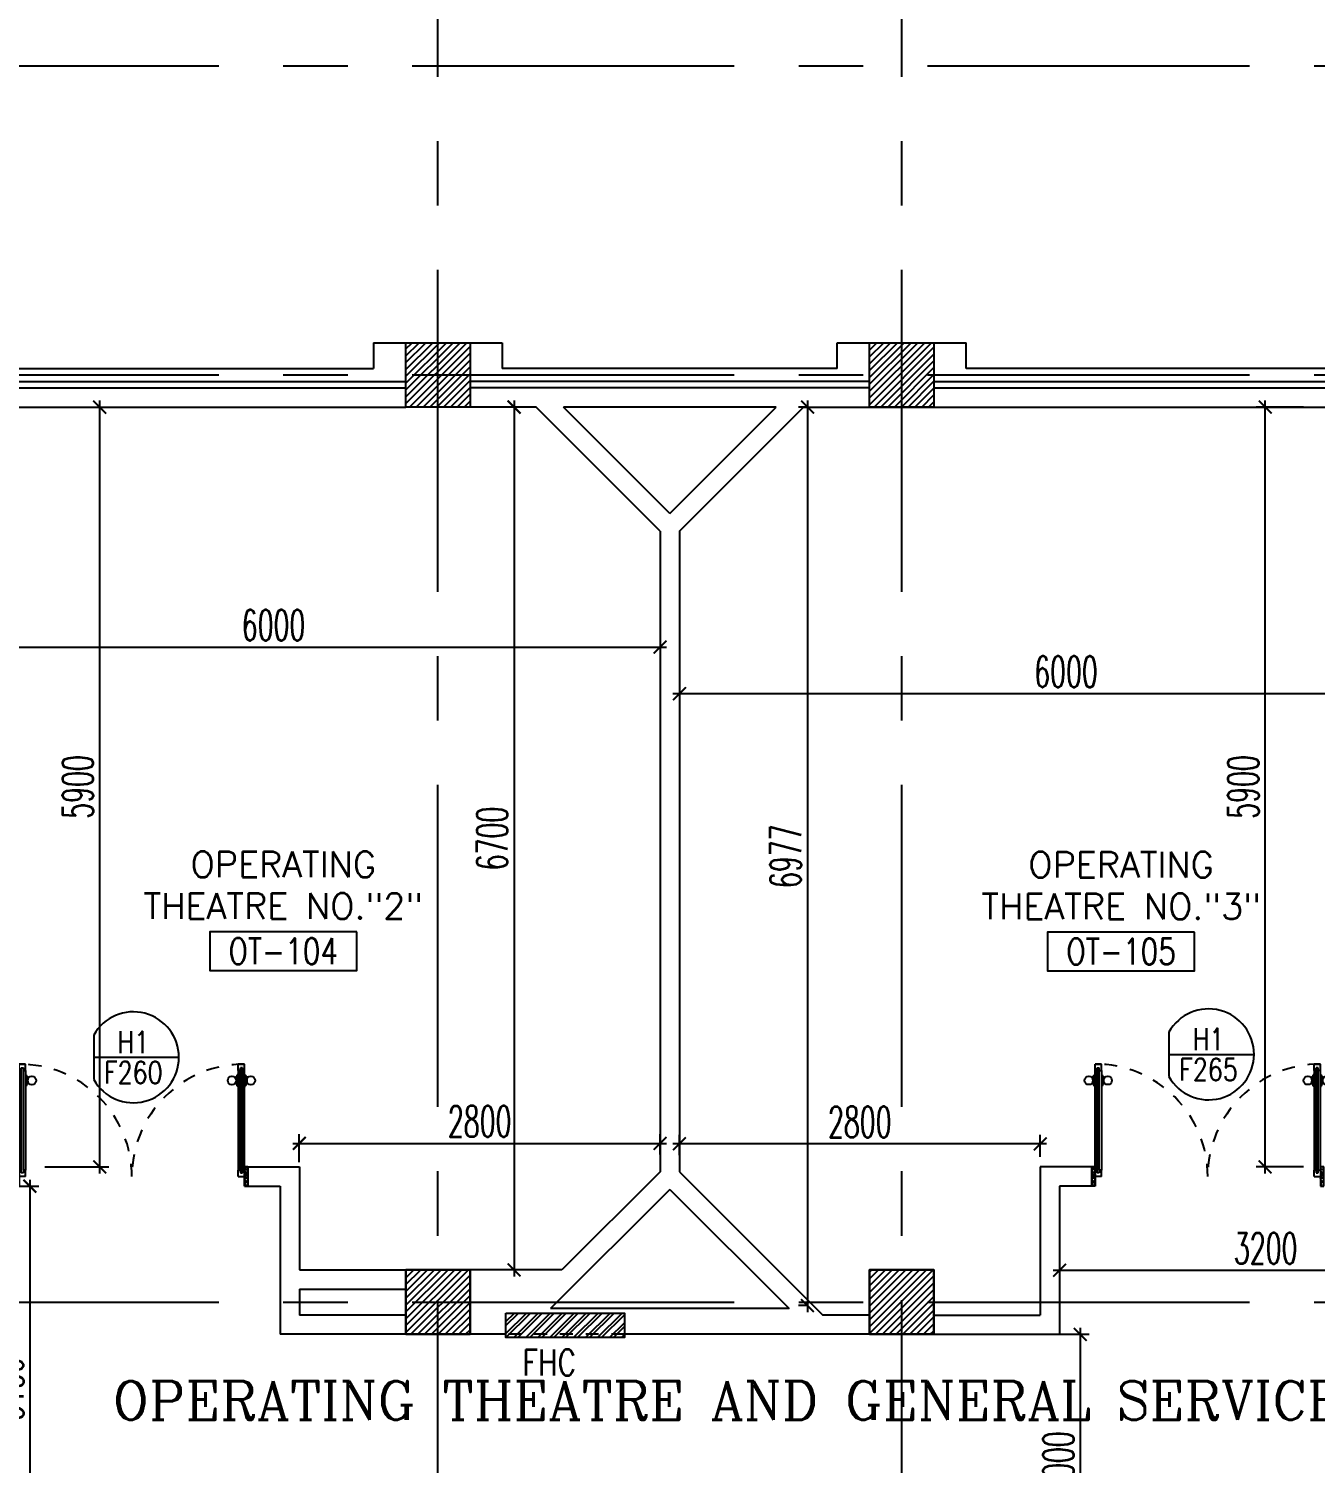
# Model space of a CAD drawing. Extents: x 275967.8 to 276060, y 57291.9 to 57371.4.
# Drawn here: x 275989.56 to 275999.54, y 57349.13 to 57360.27 of the extents above; entities that cross this region are included whole.
import ezdxf
from ezdxf.enums import TextEntityAlignment as Align

# ---------------------------------------------------------------- set-up
doc = ezdxf.new("R2010")
doc.units = 0
doc.header["$MEASUREMENT"] = 0
doc.header["$PDMODE"] = 34
doc.linetypes.add('CENTERX2', pattern=[4, 2.5, -0.5, 0.5, -0.5])
doc.linetypes.add('HIDDEN', pattern=[0.375, 0.25, -0.125])
doc.layers.get('0').update_dxf_attribs({"linetype": 'CONTINUOUS'})
doc.layers.get('DEFPOINTS').update_dxf_attribs({"linetype": 'CONTINUOUS'})
for name, color, linetype in [('AX-DIM', 4, 'CONTINUOUS'), ('AXES', 11, 'CENTERX2'), ('COL', 5, 'CONTINUOUS'), ('DIM', 4, 'CONTINUOUS'), ('DOOR', 7, 'CONTINUOUS'), ('DOOR-CR', 2, 'CONTINUOUS'), ('DOOR-NO', 3, 'CONTINUOUS'), ('FHC', 2, 'CONTINUOUS'), ('HAT', 8, 'CONTINUOUS'), ('INSUL', 4, 'CONTINUOUS'), ('RM-BOX', 4, 'CONTINUOUS'), ('RM-NAME', 2, 'CONTINUOUS'), ('RM-NO', 2, 'CONTINUOUS'), ('WALL', 2, 'CONTINUOUS')]:
    doc.layers.add(name, color=color, linetype=linetype)
doc.styles.add('ROMANC', font='romanc', dxfattribs={"height": 0.1})
doc.styles.add('ROMANS', font='ROMANS.shx', dxfattribs={"width": 0.6})
doc.dimstyles.new('STANDARD in', dxfattribs={"dimtxt": 0.24, "dimasz": 0.1, "dimexe": 0.07, "dimexo": 0.05, "dimgap": 0.05, "dimtad": 1, "dimdec": 0, "dimlfac": 1000, "dimzin": 0, "dimdsep": 46, "dimtxsty": 'ROMANS', "dimblk": 'ARCHTICK', "dimcen": 0.05, "dimdle": 0.05, "dimclrd": 4, "dimclre": 4, "dimclrt": 2, "dimadec": 0, "dimazin": 0, "dimtfac": 1, "dimtdec": 0, "dimtmove": 2, "dimatfit": 3, "dimfxl": 0, "dimtolj": 1, "dimtzin": 0, "dimarcsym": 0})

# ---------------------------------------------------------------- blocks, each defined once
blk = doc.blocks.new('*X59')
at = {"color": 0}
for p, q in [((42139, 169896), (42633, 170390)), ((42139, 169949), (42580, 170390)), ((42139, 170002), (42527, 170390)), ((42139, 170055), (42474, 170390)), ((42139, 170108), (42421, 170390)), ((42139, 170161), (42368, 170390)), ((42139, 170214), (42315, 170390)), ((42139, 170267), (42262, 170390)), ((42139, 170320), (42209, 170390)), ((42139, 170373), (42156, 170390)), ((42186, 169890), (42639, 170343)), ((42239, 169890), (42639, 170290)), ((42292, 169890), (42639, 170237)), ((42345, 169890), (42639, 170184)), ((42398, 169890), (42639, 170131)), ((42451, 169890), (42639, 170078)), ((42504, 169890), (42639, 170025)), ((42557, 169890), (42639, 169971)), ((42611, 169890), (42639, 169918))]:
    blk.add_line(p, q, dxfattribs=at)
blk = doc.blocks.new('*X58')
at = {"color": 0}
for p, q in [((38539, 169902), (39027, 170390)), ((38539, 169955), (38974, 170390)), ((38539, 170008), (38921, 170390)), ((38539, 170061), (38868, 170390)), ((38539, 170114), (38815, 170390)), ((38539, 170167), (38762, 170390)), ((38539, 170220), (38709, 170390)), ((38539, 170273), (38656, 170390)), ((38539, 170326), (38603, 170390)), ((38539, 170379), (38550, 170390)), ((38580, 169890), (39039, 170349)), ((38633, 169890), (39039, 170296)), ((38686, 169890), (39039, 170243)), ((38739, 169890), (39039, 170190)), ((38792, 169890), (39039, 170137)), ((38845, 169890), (39039, 170084)), ((38898, 169890), (39039, 170031)), ((38951, 169890), (39039, 169978)), ((39004, 169890), (39039, 169925))]:
    blk.add_line(p, q, dxfattribs=at)
blk = doc.blocks.new('*X54')
at = {"color": 0}
for p, q in [((42139, 177108), (42621, 177590)), ((42139, 177161), (42568, 177590)), ((42139, 177214), (42515, 177590)), ((42139, 177267), (42462, 177590)), ((42139, 177320), (42409, 177590)), ((42139, 177373), (42356, 177590)), ((42139, 177426), (42303, 177590)), ((42139, 177479), (42249, 177590)), ((42139, 177532), (42196, 177590)), ((42139, 177586), (42143, 177590)), ((42174, 177090), (42639, 177555)), ((42227, 177090), (42639, 177502)), ((42280, 177090), (42639, 177449)), ((42333, 177090), (42639, 177396)), ((42386, 177090), (42639, 177343)), ((42439, 177090), (42639, 177290)), ((42492, 177090), (42639, 177237)), ((42545, 177090), (42639, 177184)), ((42598, 177090), (42639, 177131))]:
    blk.add_line(p, q, dxfattribs=at)
blk = doc.blocks.new('*X53')
at = {"color": 0}
for p, q in [((38539, 177114), (39014, 177590)), ((38539, 177168), (38961, 177590)), ((38539, 177221), (38908, 177590)), ((38539, 177274), (38855, 177590)), ((38539, 177327), (38802, 177590)), ((38539, 177380), (38749, 177590)), ((38539, 177433), (38696, 177590)), ((38539, 177486), (38643, 177590)), ((38539, 177539), (38590, 177590)), ((38568, 177090), (39039, 177561)), ((38621, 177090), (39039, 177508)), ((38674, 177090), (39039, 177455)), ((38727, 177090), (39039, 177402)), ((38780, 177090), (39039, 177349)), ((38833, 177090), (39039, 177296)), ((38886, 177090), (39039, 177243)), ((38939, 177090), (39039, 177190)), ((38992, 177090), (39039, 177137))]:
    blk.add_line(p, q, dxfattribs=at)
blk = doc.blocks.new('RM1')
at = {"layer": 'RM-BOX'}
blk.add_lwpolyline([(570, -200), (-570, -200), (-570, -500), (570, -500)], close=True, dxfattribs=at)
at = {"layer": 'RM-NAME', "style": 'ROMANS'}
for tag, p in [('ROOMNAME1', (0, 324)), ('ROOMNAME2', (0, 0))]:
    blk.add_attdef(tag, text='', height=200, dxfattribs=at).set_placement(p, align=Align.MIDDLE)
at = {"layer": 'RM-NO', "style": 'ROMANS', "width": 0.8}
blk.add_attdef('ROOMNO', text='', height=200, dxfattribs=at).set_placement((0, -350), align=Align.MIDDLE)
blk = doc.blocks.new('COL50')
at = {"layer": 'COL'}
blk.add_lwpolyline([(-250, 250), (-250, -250), (250, -250), (250, 250)], close=True, dxfattribs=at)
blk = doc.blocks.new('_ARCHTICK')
at = {"color": 0, "linetype": 'ByBlock', "const_width": 0.15}
blk.add_lwpolyline([(-0.5, -0.5), (0.5, 0.5)], dxfattribs=at)
blk = doc.blocks.new('*D614')
at = {"layer": 'AX-DIM', "color": 4, "lineweight": -2, "ltscale": 0.3}
for p, q in [((276003.821, 57367.858), (275969.799, 57367.858)), ((275969.869, 57357.783), (275969.869, 57367.908)), ((275970.519, 57357.833), (275969.799, 57357.833))]:
    blk.add_line(p, q, dxfattribs=at)
at = {"layer": 'DEFPOINTS', "color": 0, "ltscale": 0.3}
for p in [(275969.869, 57367.858), (276003.871, 57367.858), (275970.569, 57357.833)]:
    blk.add_point(p, dxfattribs=at)
at = {"layer": 'AX-DIM', "color": 4, "lineweight": -2, "ltscale": 0.3, "xscale": 0.1, "yscale": 0.1, "zscale": 0.1}
for p, rotation in [((275969.869, 57367.858), 90), ((275969.869, 57357.833), 270)]:
    blk.add_blockref('_ARCHTICK', p, dxfattribs=dict(at, rotation=rotation))
at = {"layer": 'AX-DIM', "color": 2, "ltscale": 0.3, "insert": (275969.699, 57362.845), "char_height": 0.24, "attachment_point": 5, "rotation": 90, "style": 'ROMANS'}
blk.add_mtext('\\A1;10025', dxfattribs=at)
blk = doc.blocks.new('DD1')
at = {"layer": 'DOOR-CR'}
blk.add_line((-308, 0), (353, 0), dxfattribs=at)
blk.add_lwpolyline([(-308, -173, 3.820224), (-308, 173)], format="xyb", close=True, dxfattribs=at)
at = {"layer": 'DOOR-NO', "color": 255, "style": 'ROMANS', "width": 0.8}
for tag, p in [('G', (0, 184)), ('000', (0, -141))]:
    blk.add_attdef(tag, text='', height=204, dxfattribs=at).set_placement(p, align=Align.MIDDLE)
blk = doc.blocks.new('D1')
at = {"layer": 'DOOR', "color": 0, "linetype": 'ByBlock'}
for p, q in [((25, 949), (75, 949)), ((75, 949), (25, 949)), ((25, 899), (25, 949)), ((25, 899), (42, 899)), ((42, 919), (58, 919)), ((42, 899), (42, 919)), ((58, 899), (58, 919)), ((58, 899), (75, 899)), ((75, 899), (75, 949)), ((1775, 949), (1725, 949)), ((1725, 949), (1775, 949)), ((1725, 899), (1725, 949)), ((1742, 899), (1725, 899)), ((1758, 919), (1742, 919)), ((1742, 899), (1742, 919)), ((1758, 899), (1758, 919)), ((1775, 899), (1758, 899)), ((1775, 899), (1775, 949)), ((18, 854), (9, 854)), ((9, 854), (9, 789)), ((18, 789), (9, 789)), ((25, 866), (18, 866)), ((18, 776), (18, 866)), ((18, 854), (18, 789)), ((75, 866), (82, 866)), ((82, 776), (82, 866)), ((82, 854), (91, 854)), ((82, 854), (82, 789)), ((82, 789), (91, 789)), ((91, 854), (91, 789)), ((1718, 854), (1709, 854)), ((1709, 854), (1709, 789)), ((1718, 789), (1709, 789)), ((1725, 866), (1718, 866)), ((1718, 776), (1718, 866)), ((1718, 854), (1718, 789)), ((1775, 866), (1782, 866)), ((1782, 776), (1782, 866)), ((1782, 854), (1791, 854)), ((1782, 854), (1782, 789)), ((1782, 789), (1791, 789)), ((1791, 854), (1791, 789)), ((25, 776), (18, 776)), ((75, 776), (82, 776)), ((1725, 776), (1718, 776)), ((1775, 776), (1782, 776)), ((0, 0), (0, 150)), ((0, 150), (25, 150)), ((25, 150), (25, 0)), ((42, 125), (25, 125)), ((25, 125), (25, 75)), ((42, 105), (42, 125)), ((75, 125), (58, 125)), ((58, 125), (58, 105)), ((75, 75), (75, 125)), ((1725, 125), (1742, 125)), ((1725, 75), (1725, 125)), ((1742, 125), (1742, 105)), ((1758, 125), (1775, 125)), ((1758, 105), (1758, 125)), ((1800, 150), (1775, 150)), ((1775, 150), (1775, 0)), ((1775, 125), (1775, 75)), ((1800, 0), (1800, 150)), ((25, 0), (0, 0)), ((75, 75), (25, 75)), ((58, 105), (42, 105)), ((1725, 75), (1775, 75)), ((1742, 105), (1758, 105)), ((1775, 0), (1800, 0))]:
    blk.add_line(p, q, dxfattribs=at)
at = {"layer": 'DOOR', "linetype": 'ByBlock'}
for p, q in [((25, 125), (25, 899)), ((42, 125), (42, 899)), ((58, 125), (58, 899)), ((75, 899), (75, 125)), ((1725, 899), (1725, 125)), ((1742, 125), (1742, 899)), ((1758, 125), (1758, 899)), ((1775, 125), (1775, 899))]:
    blk.add_line(p, q, dxfattribs=at)
at = {"layer": 'DOOR', "color": 9, "linetype": 'ByBlock'}
for p, q in [((25, 57), (0, 114)), ((1775, 57), (1800, 114)), ((25, 20), (0, 40)), ((1775, 20), (1800, 40))]:
    blk.add_line(p, q, dxfattribs=at)
at = {"layer": 'DOOR', "color": 0, "linetype": 'ByBlock'}
for centre in [(-24, 821), (124, 821), (1676, 821), (1824, 821)]:
    blk.add_circle(centre, 32.4, dxfattribs=at)
at = {"layer": 'DOOR', "linetype": 'HIDDEN', "ltscale": 0.5}
for centre, start, end in [((28, 76), 359.9293, 90.1644), ((1772, 76), 89.8356, 180.0707)]:
    blk.add_arc(centre, 872, start, end, dxfattribs=at)
at = {"layer": 'DOOR', "color": 9, "linetype": 'ByBlock'}
for centre, radius, start, end in [((50, 0), 154, 103.7142, 108.8947), ((50, 0), 134, 100.72, 111.8402), ((50, 0), 114, 102.6226, 115.9162), ((1750, 0), 134, 68.1598, 79.28), ((1750, 0), 114, 64.0838, 77.3774), ((1750, 0), 154, 71.1053, 76.2858), ((50, 0), 94.4, 105.3566, 121.9818), ((50, 0), 74.4, 109.6341, 132.2236), ((50, 0), 54.4, 117.3576, 156.7926), ((50, 0), 34.4, 136.6107, 180), ((1750, 0), 94.4, 58.0182, 74.6434), ((1750, 0), 74.4, 47.7764, 70.3659), ((1750, 0), 54.4, 23.2074, 62.6424), ((1750, 0), 34.4, 0, 43.3893)]:
    blk.add_arc(centre, radius, start, end, dxfattribs=at)
blk = doc.blocks.new('*D598')
at = {"layer": 'DEFPOINTS', "color": 0, "linetype": 'ByBlock', "ltscale": 0.3}
for p in [(275994.46, 57355.826), (275988.46, 57355.67), (275994.46, 57355.47)]:
    blk.add_point(p, dxfattribs=at)
at = {"layer": 'DIM', "color": 4, "linetype": 'ByBlock', "lineweight": -2, "ltscale": 0.3}
for p, q in [((275994.46, 57355.776), (275994.46, 57355.4)), ((275988.46, 57355.62), (275988.46, 57355.4)), ((275988.41, 57355.47), (275994.51, 57355.47))]:
    blk.add_line(p, q, dxfattribs=at)
at = {"layer": 'DIM', "color": 4, "linetype": 'ByBlock', "lineweight": -2, "ltscale": 0.3, "xscale": 0.1, "yscale": 0.1, "zscale": 0.1, "rotation": 180}
blk.add_blockref('_ARCHTICK', (275988.46, 57355.47), dxfattribs=at)
at = {"layer": 'DIM', "color": 4, "linetype": 'ByBlock', "lineweight": -2, "ltscale": 0.3, "xscale": 0.1, "yscale": 0.1, "zscale": 0.1}
blk.add_blockref('_ARCHTICK', (275994.46, 57355.47), dxfattribs=at)
at = {"layer": 'DIM', "color": 2, "linetype": 'ByBlock', "ltscale": 0.3, "insert": (275991.46, 57355.64), "char_height": 0.24, "attachment_point": 5, "style": 'ROMANS'}
blk.add_mtext('\\A1;6000', dxfattribs=at)
blk = doc.blocks.new('*D597')
at = {"layer": 'DEFPOINTS', "color": 0, "linetype": 'ByBlock', "ltscale": 0.3}
for p in [(275993.351, 57357.333), (275993.327, 57350.633), (275993.351, 57350.633)]:
    blk.add_point(p, dxfattribs=at)
at = {"layer": 'DIM', "color": 4, "linetype": 'ByBlock', "lineweight": -2, "ltscale": 0.3}
for p, q in [((275993.327, 57357.383), (275993.327, 57350.583)), ((275993.301, 57357.333), (275993.257, 57357.333)), ((275993.301, 57350.633), (275993.257, 57350.633))]:
    blk.add_line(p, q, dxfattribs=at)
at = {"layer": 'DIM', "color": 4, "linetype": 'ByBlock', "lineweight": -2, "ltscale": 0.3, "xscale": 0.1, "yscale": 0.1, "zscale": 0.1}
for p, rotation in [((275993.327, 57357.333), 90), ((275993.327, 57350.633), 270)]:
    blk.add_blockref('_ARCHTICK', p, dxfattribs=dict(at, rotation=rotation))
at = {"layer": 'DIM', "color": 2, "linetype": 'ByBlock', "ltscale": 0.3, "insert": (275993.157, 57353.983), "char_height": 0.24, "attachment_point": 5, "rotation": 90, "style": 'ROMANS'}
blk.add_mtext('\\A1;6700', dxfattribs=at)
blk = doc.blocks.new('*D596')
at = {"layer": 'DEFPOINTS', "color": 0, "linetype": 'ByBlock', "ltscale": 0.3}
for p in [(275994.46, 57351.616), (275994.46, 57351.479), (275991.66, 57351.421)]:
    blk.add_point(p, dxfattribs=at)
at = {"layer": 'DIM', "color": 4, "linetype": 'ByBlock', "lineweight": -2, "ltscale": 0.3}
for p, q in [((275991.66, 57351.471), (275991.66, 57351.686)), ((275994.46, 57351.529), (275994.46, 57351.686)), ((275991.61, 57351.616), (275994.51, 57351.616))]:
    blk.add_line(p, q, dxfattribs=at)
at = {"layer": 'DIM', "color": 4, "linetype": 'ByBlock', "lineweight": -2, "ltscale": 0.3, "xscale": 0.1, "yscale": 0.1, "zscale": 0.1, "rotation": 180}
blk.add_blockref('_ARCHTICK', (275991.66, 57351.616), dxfattribs=at)
at = {"layer": 'DIM', "color": 4, "linetype": 'ByBlock', "lineweight": -2, "ltscale": 0.3, "xscale": 0.1, "yscale": 0.1, "zscale": 0.1}
blk.add_blockref('_ARCHTICK', (275994.46, 57351.616), dxfattribs=at)
at = {"layer": 'DIM', "color": 2, "linetype": 'ByBlock', "ltscale": 0.3, "insert": (275993.06, 57351.786), "char_height": 0.24, "attachment_point": 5, "style": 'ROMANS'}
blk.add_mtext('\\A1;2800', dxfattribs=at)
blk = doc.blocks.new('*D595')
at = {"layer": 'DEFPOINTS', "color": 0, "linetype": 'ByBlock', "ltscale": 0.3}
for p in [(275989.649, 57357.333), (275990.111, 57357.333), (275989.634, 57351.433)]:
    blk.add_point(p, dxfattribs=at)
at = {"layer": 'DIM', "color": 4, "linetype": 'ByBlock', "lineweight": -2, "ltscale": 0.3}
for p, q in [((275990.111, 57351.383), (275990.111, 57357.383)), ((275989.699, 57357.333), (275990.181, 57357.333)), ((275989.684, 57351.433), (275990.181, 57351.433))]:
    blk.add_line(p, q, dxfattribs=at)
at = {"layer": 'DIM', "color": 4, "linetype": 'ByBlock', "lineweight": -2, "ltscale": 0.3, "xscale": 0.1, "yscale": 0.1, "zscale": 0.1}
for p, rotation in [((275990.111, 57357.333), 90), ((275990.111, 57351.433), 270)]:
    blk.add_blockref('_ARCHTICK', p, dxfattribs=dict(at, rotation=rotation))
at = {"layer": 'DIM', "color": 2, "linetype": 'ByBlock', "ltscale": 0.3, "insert": (275989.941, 57354.383), "char_height": 0.24, "attachment_point": 5, "rotation": 90, "style": 'ROMANS'}
blk.add_mtext('\\A1;5900', dxfattribs=at)
blk = doc.blocks.new('*D594')
at = {"layer": 'DEFPOINTS', "color": 0, "linetype": 'ByBlock', "ltscale": 0.3}
for p in [(275994.61, 57355.968), (276000.61, 57355.618), (276000.61, 57355.108)]:
    blk.add_point(p, dxfattribs=at)
at = {"layer": 'DIM', "color": 4, "linetype": 'ByBlock', "lineweight": -2, "ltscale": 0.3}
for p, q in [((275994.61, 57355.918), (275994.61, 57355.038)), ((276000.61, 57355.568), (276000.61, 57355.038)), ((275994.56, 57355.108), (276000.66, 57355.108))]:
    blk.add_line(p, q, dxfattribs=at)
at = {"layer": 'DIM', "color": 4, "linetype": 'ByBlock', "lineweight": -2, "ltscale": 0.3, "xscale": 0.1, "yscale": 0.1, "zscale": 0.1, "rotation": 180}
blk.add_blockref('_ARCHTICK', (275994.61, 57355.108), dxfattribs=at)
at = {"layer": 'DIM', "color": 4, "linetype": 'ByBlock', "lineweight": -2, "ltscale": 0.3, "xscale": 0.1, "yscale": 0.1, "zscale": 0.1}
blk.add_blockref('_ARCHTICK', (276000.61, 57355.108), dxfattribs=at)
at = {"layer": 'DIM', "color": 2, "linetype": 'ByBlock', "ltscale": 0.3, "insert": (275997.61, 57355.278), "char_height": 0.24, "attachment_point": 5, "style": 'ROMANS'}
blk.add_mtext('\\A1;6000', dxfattribs=at)
blk = doc.blocks.new('*D593')
at = {"layer": 'DEFPOINTS', "color": 0, "linetype": 'ByBlock', "ltscale": 0.3}
for p in [(275995.649, 57357.333), (275995.604, 57350.356), (275995.649, 57350.356)]:
    blk.add_point(p, dxfattribs=at)
at = {"layer": 'DIM', "color": 4, "linetype": 'ByBlock', "lineweight": -2, "ltscale": 0.3}
for p, q in [((275995.604, 57357.383), (275995.604, 57350.306)), ((275995.599, 57357.333), (275995.534, 57357.333)), ((275995.599, 57350.356), (275995.534, 57350.356))]:
    blk.add_line(p, q, dxfattribs=at)
at = {"layer": 'DIM', "color": 4, "linetype": 'ByBlock', "lineweight": -2, "ltscale": 0.3, "xscale": 0.1, "yscale": 0.1, "zscale": 0.1}
for p, rotation in [((275995.604, 57357.333), 90), ((275995.604, 57350.356), 270)]:
    blk.add_blockref('_ARCHTICK', p, dxfattribs=dict(at, rotation=rotation))
at = {"layer": 'DIM', "color": 2, "linetype": 'ByBlock', "ltscale": 0.3, "insert": (275995.434, 57353.845), "char_height": 0.24, "attachment_point": 5, "rotation": 90, "style": 'ROMANS'}
blk.add_mtext('\\A1;6977', dxfattribs=at)
blk = doc.blocks.new('*D592')
at = {"layer": 'DEFPOINTS', "color": 0, "linetype": 'ByBlock', "ltscale": 0.3}
for p in [(275999.156, 57357.333), (275999.504, 57357.333), (275999.504, 57351.433)]:
    blk.add_point(p, dxfattribs=at)
at = {"layer": 'DIM', "color": 4, "linetype": 'ByBlock', "lineweight": -2, "ltscale": 0.3}
for p, q in [((275999.156, 57351.383), (275999.156, 57357.383)), ((275999.454, 57357.333), (275999.086, 57357.333)), ((275999.454, 57351.433), (275999.086, 57351.433))]:
    blk.add_line(p, q, dxfattribs=at)
at = {"layer": 'DIM', "color": 4, "linetype": 'ByBlock', "lineweight": -2, "ltscale": 0.3, "xscale": 0.1, "yscale": 0.1, "zscale": 0.1}
for p, rotation in [((275999.156, 57357.333), 90), ((275999.156, 57351.433), 270)]:
    blk.add_blockref('_ARCHTICK', p, dxfattribs=dict(at, rotation=rotation))
at = {"layer": 'DIM', "color": 2, "linetype": 'ByBlock', "ltscale": 0.3, "insert": (275998.986, 57354.383), "char_height": 0.24, "attachment_point": 5, "rotation": 90, "style": 'ROMANS'}
blk.add_mtext('\\A1;5900', dxfattribs=at)
blk = doc.blocks.new('*D591')
at = {"layer": 'DEFPOINTS', "color": 0, "linetype": 'ByBlock', "ltscale": 0.3}
for p in [(275994.61, 57351.612), (275994.61, 57351.474), (275997.41, 57351.46)]:
    blk.add_point(p, dxfattribs=at)
at = {"layer": 'DIM', "color": 4, "linetype": 'ByBlock', "lineweight": -2, "ltscale": 0.3}
for p, q in [((275994.61, 57351.524), (275994.61, 57351.682)), ((275997.41, 57351.51), (275997.41, 57351.682)), ((275997.46, 57351.612), (275994.56, 57351.612))]:
    blk.add_line(p, q, dxfattribs=at)
at = {"layer": 'DIM', "color": 4, "linetype": 'ByBlock', "lineweight": -2, "ltscale": 0.3, "xscale": 0.1, "yscale": 0.1, "zscale": 0.1, "rotation": 180}
blk.add_blockref('_ARCHTICK', (275994.61, 57351.612), dxfattribs=at)
at = {"layer": 'DIM', "color": 4, "linetype": 'ByBlock', "lineweight": -2, "ltscale": 0.3, "xscale": 0.1, "yscale": 0.1, "zscale": 0.1}
blk.add_blockref('_ARCHTICK', (275997.41, 57351.612), dxfattribs=at)
at = {"layer": 'DIM', "color": 2, "linetype": 'ByBlock', "ltscale": 0.3, "insert": (275996.01, 57351.782), "char_height": 0.24, "attachment_point": 5, "style": 'ROMANS'}
blk.add_mtext('\\A1;2800', dxfattribs=at)
blk = doc.blocks.new('*D580')
at = {"layer": 'DEFPOINTS', "color": 0, "linetype": 'ByBlock', "ltscale": 0.3}
for p in [(275997.351, 57350.133), (275997.351, 57348.133), (275997.721, 57348.133)]:
    blk.add_point(p, dxfattribs=at)
at = {"layer": 'DIM', "color": 4, "linetype": 'ByBlock', "lineweight": -2, "ltscale": 0.3}
for p, q in [((275997.401, 57350.133), (275997.791, 57350.133)), ((275997.721, 57350.183), (275997.721, 57348.083)), ((275997.401, 57348.133), (275997.791, 57348.133))]:
    blk.add_line(p, q, dxfattribs=at)
at = {"layer": 'DIM', "color": 4, "linetype": 'ByBlock', "lineweight": -2, "ltscale": 0.3, "xscale": 0.1, "yscale": 0.1, "zscale": 0.1}
for p, rotation in [((275997.721, 57350.133), 90), ((275997.721, 57348.133), 270)]:
    blk.add_blockref('_ARCHTICK', p, dxfattribs=dict(at, rotation=rotation))
at = {"layer": 'DIM', "color": 2, "linetype": 'ByBlock', "ltscale": 0.3, "insert": (275997.551, 57349.133), "char_height": 0.24, "attachment_point": 5, "rotation": 90, "style": 'ROMANS'}
blk.add_mtext('\\A1;2000', dxfattribs=at)
blk = doc.blocks.new('*D796')
at = {"layer": 'DEFPOINTS', "color": 0, "linetype": 'ByBlock', "ltscale": 0.3}
for p in [(275997.56, 57351.022), (276000.76, 57351.022), (276000.76, 57350.63)]:
    blk.add_point(p, dxfattribs=at)
at = {"layer": 'DIM', "color": 4, "linetype": 'ByBlock', "lineweight": -2, "ltscale": 0.3}
for p, q in [((275997.56, 57350.972), (275997.56, 57350.56)), ((276000.76, 57350.972), (276000.76, 57350.56)), ((275997.51, 57350.63), (276000.81, 57350.63))]:
    blk.add_line(p, q, dxfattribs=at)
at = {"layer": 'DIM', "color": 4, "linetype": 'ByBlock', "lineweight": -2, "ltscale": 0.3, "xscale": 0.1, "yscale": 0.1, "zscale": 0.1, "rotation": 180}
blk.add_blockref('_ARCHTICK', (275997.56, 57350.63), dxfattribs=at)
at = {"layer": 'DIM', "color": 4, "linetype": 'ByBlock', "lineweight": -2, "ltscale": 0.3, "xscale": 0.1, "yscale": 0.1, "zscale": 0.1}
blk.add_blockref('_ARCHTICK', (276000.76, 57350.63), dxfattribs=at)
at = {"layer": 'DIM', "color": 2, "linetype": 'ByBlock', "ltscale": 0.3, "insert": (275999.16, 57350.8), "char_height": 0.24, "attachment_point": 5, "style": 'ROMANS'}
blk.add_mtext('\\A1;3200', dxfattribs=at)
blk = doc.blocks.new('*D798')
at = {"layer": 'DEFPOINTS', "color": 0, "linetype": 'ByBlock', "ltscale": 0.3}
for p in [(275989.198, 57351.283), (275989.198, 57348.133), (275989.569, 57348.133)]:
    blk.add_point(p, dxfattribs=at)
at = {"layer": 'DIM', "color": 4, "linetype": 'ByBlock', "lineweight": -2, "ltscale": 0.3}
for p, q in [((275989.569, 57351.333), (275989.569, 57348.083)), ((275989.248, 57351.283), (275989.639, 57351.283)), ((275989.248, 57348.133), (275989.639, 57348.133))]:
    blk.add_line(p, q, dxfattribs=at)
at = {"layer": 'DIM', "color": 4, "linetype": 'ByBlock', "lineweight": -2, "ltscale": 0.3, "xscale": 0.1, "yscale": 0.1, "zscale": 0.1}
for p, rotation in [((275989.569, 57351.283), 90), ((275989.569, 57348.133), 270)]:
    blk.add_blockref('_ARCHTICK', p, dxfattribs=dict(at, rotation=rotation))
at = {"layer": 'DIM', "color": 2, "linetype": 'ByBlock', "ltscale": 0.3, "insert": (275989.399, 57349.708), "char_height": 0.24, "attachment_point": 5, "rotation": 90, "style": 'ROMANS'}
blk.add_mtext('\\A1;3150', dxfattribs=at)

msp = doc.modelspace()

# ---------------------------------------------------------------- hatches: boundary and pattern name
at = {"layer": 'FHC', "linetype": 'ByBlock', "ltscale": 0.3}
h = msp.add_hatch(dxfattribs=at)
h.set_pattern_fill('ANSI32', color=11, scale=0.175, style=0)
h.set_pattern_definition([(45, (275761.066817, 57319.05692), (-0.046403883, 0.046403883), []), (45, (275761.09775, 57319.05692), (-0.046403883, 0.046403883), [])])
h.paths.add_polyline_path([(275994.183, 57350.1079), (275994.183, 57350.2979), (275993.263, 57350.2979), (275993.263, 57350.1079)])
h.paths.add_polyline_path([(275993.0504, 57349.6868), (275993.0504, 57350.1076), (275993.3129, 57350.1076), (275993.3129, 57349.6868)], flags=9)

# ---------------------------------------------------------------- linework, layer by layer
at = {"layer": 'AXES'}
for p, q in [((275992.7355, 57291.8986), (275992.7355, 57370.7113)), ((275996.3355, 57291.8986), (275996.3355, 57370.7113)), ((275968.5355, 57359.9829), (276036.5755, 57359.9829)), ((275968.5355, 57357.5829), (276036.6043, 57357.5829)), ((275968.5355, 57350.3829), (276036.5755, 57350.3829))]:
    msp.add_line(p, q, dxfattribs=at)
at = {"layer": 'COL'}
for points in [[(275992.4855, 57357.3329), (275992.4855, 57357.8329), (275992.9855, 57357.8329), (275992.9855, 57357.3329)], [(275996.0855, 57357.3329), (275996.0855, 57357.8329), (275996.5855, 57357.8329), (275996.5855, 57357.3329)]]:
    msp.add_lwpolyline(points, close=True, dxfattribs=at)
at = {"layer": 'DOOR', "color": 0, "linetype": 'ByBlock'}
for p, q in [((275991.2355, 57351.2829), (275991.2355, 57351.4329)), ((275991.2355, 57351.4329), (275991.2605, 57351.4329)), ((275997.8355, 57351.433), (275997.8105, 57351.433)), ((275997.8355, 57351.283), (275997.8355, 57351.433))]:
    msp.add_line(p, q, dxfattribs=at)
at = {"layer": 'DOOR', "color": 9, "linetype": 'ByBlock'}
for centre, start, end in [((275991.2105, 57351.4329), 316.61069, 0), ((275997.8605, 57351.433), 180, 223.38931)]:
    msp.add_arc(centre, 0.0344, start, end, dxfattribs=at)
at = {"layer": 'FHC', "linetype": 'ByBlock', "ltscale": 0.3}
msp.add_lwpolyline([(275993.263, 57350.2979), (275994.183, 57350.2979), (275994.183, 57350.1079), (275993.263, 57350.1079)], close=True, dxfattribs=at)
at = {"layer": 'INSUL'}
for p, q in [((275985.7855, 57357.5329), (275992.4855, 57357.5329)), ((275985.7855, 57357.4829), (275992.4855, 57357.4829)), ((275996.0855, 57357.5329), (275992.9855, 57357.5329)), ((275996.0855, 57357.4829), (275992.9855, 57357.4829)), ((275996.5855, 57357.5329), (276003.2855, 57357.5329)), ((275996.5855, 57357.4829), (276003.2855, 57357.4829))]:
    msp.add_line(p, q, dxfattribs=at)
at = {"layer": 'WALL'}
for p, q in [((275992.2355, 57357.8329), (275992.2355, 57357.6329)), ((275992.2355, 57357.8329), (275993.2355, 57357.8329)), ((275993.2355, 57357.8329), (275993.2355, 57357.6329)), ((275995.8355, 57357.6329), (275995.8355, 57357.8329)), ((275995.8355, 57357.8329), (275996.8355, 57357.8329)), ((275996.8355, 57357.6329), (275996.8355, 57357.8329)), ((275986.0355, 57357.6329), (275992.2355, 57357.6329)), ((275995.8355, 57357.6329), (275993.2355, 57357.6329)), ((276003.0355, 57357.6329), (275996.8355, 57357.6329)), ((275989.4226, 57357.3329), (275992.4855, 57357.3329)), ((275993.4984, 57357.3329), (275992.9855, 57357.3329)), ((275994.4605, 57356.3708), (275993.4984, 57357.3329)), ((275995.3605, 57357.3329), (275993.7105, 57357.3329)), ((275994.5355, 57356.5079), (275993.7105, 57357.3329)), ((275994.5355, 57356.5079), (275995.3605, 57357.3329)), ((275994.6105, 57356.3708), (275995.5726, 57357.3329)), ((275995.5726, 57357.3329), (275999.6484, 57357.3329)), ((275994.4605, 57356.3708), (275994.4605, 57351.3951)), ((275994.6105, 57356.3708), (275994.6105, 57351.3951)), ((275991.2605, 57351.4329), (275991.6605, 57351.4329)), ((275991.2605, 57351.4329), (275991.2605, 57351.2829)), ((275991.6605, 57351.4329), (275991.6605, 57350.6329)), ((275994.4605, 57351.3951), (275993.6984, 57350.6329)), ((275994.6105, 57351.3951), (275995.7226, 57350.2829)), ((275997.8105, 57351.4329), (275997.4105, 57351.4329)), ((275997.4105, 57351.4329), (275997.4105, 57350.6329)), ((275997.4105, 57351.4329), (275997.4105, 57350.2829)), ((275997.8105, 57351.433), (275997.8105, 57351.283)), ((275991.2605, 57351.2829), (275991.5105, 57351.2829)), ((275991.5105, 57351.2829), (275991.5105, 57350.4829)), ((275994.5355, 57351.2579), (275993.6105, 57350.3329)), ((275994.5355, 57351.2579), (275995.4605, 57350.3329)), ((275997.5605, 57351.2829), (275997.5605, 57350.4829)), ((275997.8105, 57351.2829), (275997.5605, 57351.2829)), ((275991.6605, 57350.6329), (275992.4855, 57350.6329)), ((275993.6984, 57350.6329), (275992.9855, 57350.6329)), ((275991.5105, 57350.4829), (275991.5105, 57350.1329)), ((275991.6605, 57350.4829), (275992.4855, 57350.4829)), ((275991.6605, 57350.4829), (275991.6605, 57350.2829)), ((275997.5605, 57350.4829), (275997.5605, 57350.1329)), ((275995.4605, 57350.3329), (275993.6105, 57350.3329)), ((275992.4855, 57350.2829), (275991.6605, 57350.2829)), ((275993.263, 57350.2979), (275994.183, 57350.2979)), ((275993.263, 57350.1319), (275993.263, 57350.2969)), ((275994.183, 57350.2979), (275994.183, 57350.1306)), ((275996.0855, 57350.2829), (275995.7226, 57350.2829)), ((275996.5855, 57350.2829), (275997.4105, 57350.2829)), ((275992.4855, 57350.1329), (275991.5105, 57350.1329)), ((275993.263, 57350.1329), (275992.9855, 57350.1329)), ((275996.0855, 57350.1329), (275994.183, 57350.1329)), ((275996.5855, 57350.1329), (275997.5605, 57350.1329))]:
    msp.add_line(p, q, dxfattribs=at)
at = {"layer": 'WALL', "color": 250, "linetype": 'HIDDEN', "ltscale": 0.25}
msp.add_line((275994.183, 57350.1329), (275993.263, 57350.1329), dxfattribs=at)
at = {"layer": 'WALL', "linetype": 'ByBlock', "ltscale": 0.3}
for points in [[(275992.4855, 57357.8329), (275992.9855, 57357.8329), (275992.9855, 57357.3329), (275992.4855, 57357.3329)], [(275996.0855, 57357.8329), (275996.5855, 57357.8329), (275996.5855, 57357.3329), (275996.0855, 57357.3329)], [(275992.9855, 57350.1329), (275992.4855, 57350.1329), (275992.4855, 57350.6329), (275992.9855, 57350.6329)], [(275996.5855, 57350.1329), (275996.0855, 57350.1329), (275996.0855, 57350.6329), (275996.5855, 57350.6329)]]:
    msp.add_lwpolyline(points, close=True, dxfattribs=at)

# ---------------------------------------------------------------- block references
at = {"layer": 'COL', "xscale": 0.001, "yscale": 0.001, "zscale": 0.001}
for p in [(275992.7355, 57350.3829), (275996.3355, 57350.3829)]:
    msp.add_blockref('COL50', p, dxfattribs=at)
at = {"layer": 'DOOR', "color": 0, "linetype": 'ByBlock', "ltscale": 0.3, "xscale": 0.001, "yscale": 0.001, "zscale": 0.001}
for p in [(275989.4605, 57351.2829), (275997.8105, 57351.283)]:
    msp.add_blockref('D1', p, dxfattribs=at)
at = {"layer": 'DOOR-NO'}
ref = msp.add_blockref('DD1', (275990.3723, 57352.284), dxfattribs=dict(at, xscale=0.001, yscale=0.001, zscale=0.001))
ref.add_attrib('G', 'H1', dxfattribs={"height": 0.17, "style": 'ROMANS', "width": 0.8}).set_placement((275990.3723, 57352.4019), align=Align.MIDDLE)
ref.add_attrib('000', 'F260', dxfattribs={"height": 0.17, "style": 'ROMANS', "width": 0.8}).set_placement((275990.3723, 57352.1661), align=Align.MIDDLE)
ref = msp.add_blockref('DD1', (275998.717, 57352.307), dxfattribs=dict(at, xscale=0.001, yscale=0.001, zscale=0.001))
ref.add_attrib('G', 'H1', dxfattribs={"height": 0.17, "style": 'ROMANS', "width": 0.8}).set_placement((275998.717, 57352.4249), align=Align.MIDDLE)
ref.add_attrib('000', 'F265', dxfattribs={"height": 0.17, "style": 'ROMANS', "width": 0.8}).set_placement((275998.717, 57352.1891), align=Align.MIDDLE)
at = {"layer": 'HAT', "xscale": 0.001, "yscale": 0.001, "zscale": 0.001}
for name in ['*X53', '*X54', '*X58', '*X59']:
    msp.add_blockref(name, (275953.9463, 57180.2432), dxfattribs=at)
at = {"layer": 'RM-NAME', "xscale": 0.001, "yscale": 0.001, "zscale": 0.001}
for p, values in [((275991.5355, 57353.4582), {'ROOMNO': 'OT-104', 'ROOMNAME2': 'THEATRE NO."2"', 'ROOMNAME1': 'OPERATING'}), ((275998.0378, 57353.4558), {'ROOMNO': 'OT-105', 'ROOMNAME2': 'THEATRE NO."3"', 'ROOMNAME1': 'OPERATING'})]:
    msp.add_blockref('RM1', p, dxfattribs=at).add_auto_attribs(values)

# ---------------------------------------------------------------- texts
at = {"layer": 'RM-NAME', "color": 2, "style": 'ROMANC'}
msp.add_text('OPERATING THEATRE AND GENERAL SERVICES', height=0.3, dxfattribs=at).set_placement((275995.1094, 57349.6198), align=Align.MIDDLE)
at = {"layer": 'WALL', "style": 'ROMANS', "width": 0.8}
msp.add_text('FHC', height=0.2, dxfattribs=at).set_placement((275993.3897, 57349.8139))

# ---------------------------------------------------------------- dimensions: what is measured, and where the dimension line sits
at = {"layer": 'AX-DIM'}
dim = msp.add_linear_dim(base=(275969.8688, 57367.8579), p1=(275970.5688, 57357.8329), p2=(276003.8714, 57367.8579), angle=90, dimstyle='STANDARD in', dxfattribs=at)
dim.commit()
dim.dimension.update_dxf_attribs({"geometry": '*D614', "text_midpoint": (275969.6988, 57362.8454)})
at = {"layer": 'DIM', "linetype": 'ByBlock', "ltscale": 0.3}
for base, p1, p2, picture, middle in [((275990.1113, 57357.3329), (275989.6344, 57351.4329), (275989.6486, 57357.3329), '*D595', (275989.9413, 57354.3829)), ((275993.3271, 57350.6329), (275993.3508, 57357.3329), (275993.3508, 57350.6329), '*D597', (275993.1571, 57353.9829)), ((275995.6042, 57350.3562), (275995.6494, 57357.3329), (275995.6494, 57350.3562), '*D593', (275995.4342, 57353.8446)), ((275999.1559, 57357.3329), (275999.5043, 57351.4329), (275999.5043, 57357.3329), '*D592', (275998.9859, 57354.3829)), ((275989.5688, 57348.1329), (275989.198, 57351.2829), (275989.198, 57348.1329), '*D798', (275989.3988, 57349.7079)), ((275997.7214, 57348.1329), (275997.3505, 57350.1329), (275997.3505, 57348.1329), '*D580', (275997.5514, 57349.1329))]:
    dim = msp.add_linear_dim(base=base, p1=p1, p2=p2, angle=90, dimstyle='STANDARD in', dxfattribs=at)
    dim.commit()
    dim.dimension.update_dxf_attribs({"geometry": picture, "text_midpoint": middle})
for base, p1, p2, picture, middle in [((276000.6105, 57355.1079), (275994.6105, 57355.9681), (276000.6105, 57355.6181), '*D594', (275997.6105, 57355.2779)), ((275994.4605, 57355.4696), (275988.4605, 57355.6704), (275994.4605, 57355.8265), '*D598', (275991.4605, 57355.6396)), ((275994.4605, 57351.6165), (275991.6605, 57351.421), (275994.4605, 57351.4786), '*D596', (275993.0605, 57351.7865)), ((275994.6105, 57351.6118), (275997.4105, 57351.4598), (275994.6105, 57351.474), '*D591', (275996.0105, 57351.7818)), ((276000.7605, 57350.6303), (275997.5605, 57351.0219), (276000.7605, 57351.0219), '*D796', (275999.1605, 57350.8003))]:
    dim = msp.add_linear_dim(base=base, p1=p1, p2=p2, dimstyle='STANDARD in', dxfattribs=at)
    dim.commit()
    dim.dimension.update_dxf_attribs({"geometry": picture, "text_midpoint": middle})

doc.saveas('drawing.dxf')
